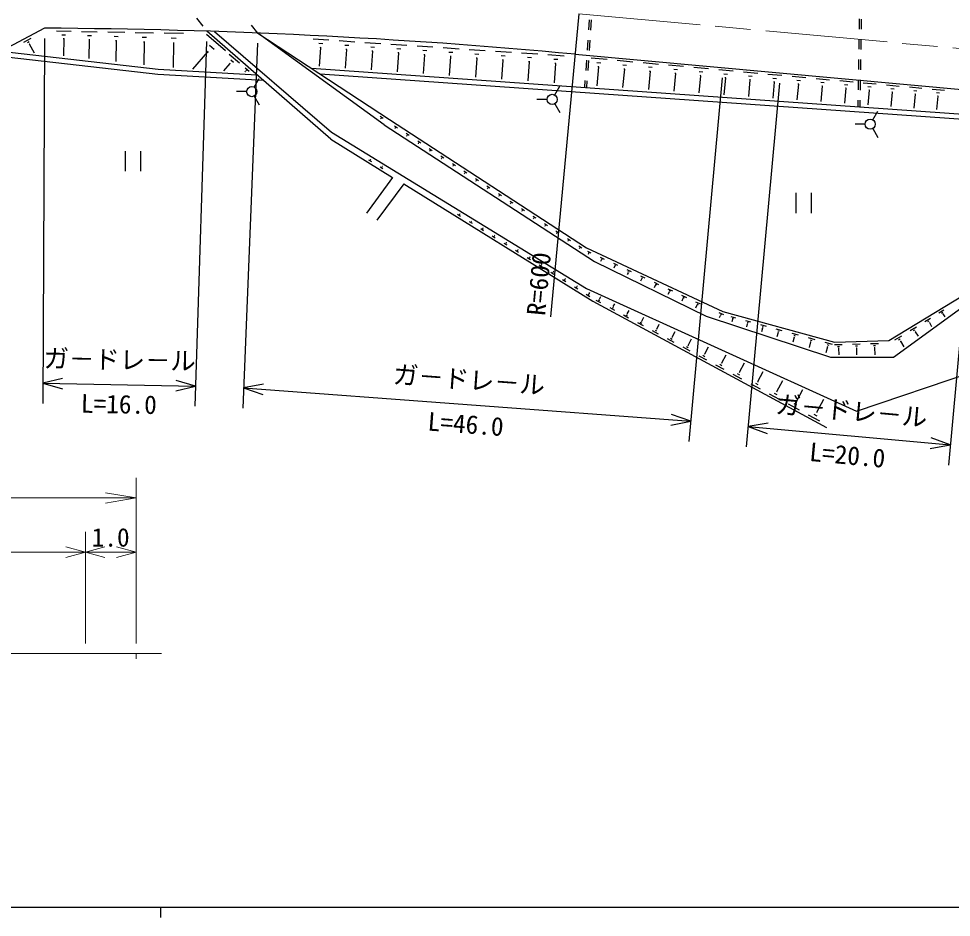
# Model space of a CAD drawing. Units: millimetres, scale not verified. Extents: x 40000 to 680000, y 20000 to 380000.
# Drawn here: x 154022 to 245960, y 204000 to 292606 of the extents above; entities that cross this region are included whole.
import ezdxf
from ezdxf.enums import TextEntityAlignment as Align

# ---------------------------------------------------------------- set-up
doc = ezdxf.new("R2010")
doc.units = ezdxf.units.MM
doc.header["$LTSCALE"] = 1000
doc.linetypes.add('CHAIN', pattern=[18.5, 12, -1.5, 3.5, -1.5])
for name, color, linetype, lineweight in [('M-BGD', 7, 'Continuous', 25), ('M-BMK', 2, 'CHAIN', 13), ('M-STR-HTXT', 7, 'Continuous', 13), ('M-STR-STRC', 7, 'Continuous', 25), ('M-TTL-BAND', 7, 'Continuous', 25)]:
    doc.layers.add(name, color=color, linetype=linetype, lineweight=lineweight)
doc.styles.add('@ＭＳ ゴシック', font='')
doc.styles.add('ＭＳ ゴシック', font='')
doc.styles.get('@ＭＳ ゴシック').set_extended_font_data('@MS Gothic')
doc.styles.get('ＭＳ ゴシック').set_extended_font_data('MS Gothic')

# ---------------------------------------------------------------- blocks, each defined once
blk = doc.blocks.new('open_arrow')
at = {"color": 0, "linetype": 'Continuous', "lineweight": -2}
blk.add_lwpolyline([(7.5, 1.25), (0, 0), (7.5, -1.25)], dxfattribs=at)

msp = doc.modelspace()

# ---------------------------------------------------------------- linework, layer by layer
at = {"layer": 'M-BGD'}
for p, q in [((171567, 292643), (172190, 291860)), ((209245, 293084), (206463, 263213)), ((210254, 292492), (210186, 291494)), ((210453, 292474), (210385, 291476)), ((236879, 292582), (236864, 291583)), ((237079, 292564), (237063, 291564)), ((156584, 291662), (151496, 288981)), ((177602, 291186), (176980, 291969)), ((154520, 290292), (155243, 290673)), ((157764, 291391), (159194, 291364)), ((158293, 291023), (158651, 291016)), ((158421, 290663), (158510, 290661)), ((158466, 290662), (158434, 288949)), ((160228, 291345), (161775, 291317)), ((160801, 290948), (161187, 290941)), ((160939, 290558), (161035, 290557)), ((160987, 290557), (160952, 288664)), ((162811, 291298), (164480, 291267)), ((163429, 290869), (163846, 290861)), ((165519, 291248), (167317, 291214)), ((166185, 290786), (166634, 290778)), ((168359, 291195), (170277, 291160)), ((169069, 290703), (169549, 290694)), ((172533, 291078), (174396, 289452)), ((184782, 280716), (172581, 291367)), ((173334, 291343), (184870, 281419)), ((177602, 291186), (190578, 282674)), ((190067, 282140), (177602, 291186)), ((184609, 290469), (183053, 290572)), ((236848, 290583), (236833, 289583)), ((237048, 290564), (237032, 289565)), ((154886, 290254), (155067, 290349)), ((155049, 290109), (155094, 290133)), ((155072, 290121), (155539, 289234)), ((163578, 290449), (163682, 290447)), ((163630, 290448), (163592, 288365)), ((166345, 290333), (166458, 290331)), ((166401, 290332), (166359, 288051)), ((169240, 290220), (169360, 290218)), ((169300, 290219), (169256, 287803)), ((172825, 290002), (173291, 289596)), ((184000, 290119), (183611, 290144)), ((183779, 289743), (183657, 287911)), ((183828, 289739), (183730, 289746)), ((187166, 290298), (185605, 290402)), ((186555, 289947), (186164, 289973)), ((189727, 290127), (188162, 290232)), ((189114, 289775), (188723, 289801)), ((192293, 289956), (190724, 290061)), ((191679, 289603), (191286, 289629)), ((194864, 289785), (193290, 289890)), ((197440, 289613), (195860, 289718)), ((210118, 290497), (210050, 289499)), ((210317, 290478), (210249, 289481)), ((151496, 288981), (167736, 287142)), ((152282, 289395), (167779, 287640)), ((172652, 289334), (171171, 287638)), ((172594, 289384), (172710, 289283)), ((174789, 289109), (175778, 288245)), ((186333, 289570), (186211, 287731)), ((186382, 289567), (186285, 289573)), ((188892, 289397), (188769, 287551)), ((188941, 289394), (188844, 289400)), ((191456, 289224), (191333, 287371)), ((191505, 289220), (191407, 289227)), ((194247, 289431), (193854, 289457)), ((194024, 289050), (193900, 287190)), ((194074, 289047), (193975, 289053)), ((196821, 289258), (196426, 289284)), ((196597, 288876), (196473, 287009)), ((196647, 288873), (196548, 288880)), ((200020, 289441), (198436, 289547)), ((199399, 289085), (199003, 289111)), ((199175, 288702), (199050, 286828)), ((199224, 288699), (199125, 288705)), ((202604, 289269), (201016, 289375)), ((201982, 288911), (201585, 288938)), ((205194, 289096), (203601, 289202)), ((204570, 288738), (204172, 288764)), ((207788, 288923), (206190, 289030)), ((208878, 289101), (309312, 279916)), ((212025, 288562), (210462, 288705)), ((174851, 288182), (174219, 287458)), ((174821, 288209), (174882, 288155)), ((174944, 288537), (175191, 288322)), ((201757, 288528), (201632, 286647)), ((201807, 288524), (201708, 288531)), ((204344, 288353), (204218, 286465)), ((204394, 288349), (204294, 288356)), ((207162, 288564), (206763, 288590)), ((206936, 288178), (206809, 286283)), ((206986, 288174), (206886, 288181)), ((209982, 288501), (209914, 287503)), ((210181, 288483), (210113, 287485)), ((211172, 287852), (211001, 285988)), ((211403, 288225), (211012, 288261)), ((211221, 287847), (211123, 287856)), ((214566, 288330), (213029, 288470)), ((213955, 287998), (213570, 288033)), ((217080, 288100), (215570, 288238)), ((216479, 287774), (216102, 287808)), ((219568, 287872), (218084, 288008)), ((222030, 287647), (220572, 287780)), ((236817, 288583), (236801, 287583)), ((237017, 288565), (237001, 287565)), ((167736, 287142), (178125, 286528)), ((167779, 287640), (177510, 287065)), ((176365, 287390), (176315, 287334)), ((176340, 287754), (176729, 287415)), ((176353, 287401), (176377, 287379)), ((176401, 287530), (176498, 287445)), ((182897, 287713), (259542, 282324)), ((183752, 287152), (259271, 281842)), ((213727, 287632), (213561, 285808)), ((213775, 287627), (213679, 287636)), ((216256, 287414), (216093, 285630)), ((216303, 287409), (216209, 287418)), ((218758, 287198), (218599, 285454)), ((218978, 287552), (218607, 287586)), ((218805, 287194), (218712, 287202)), ((221235, 286984), (221079, 285279)), ((221450, 287332), (221086, 287366)), ((221280, 286980), (221189, 286989)), ((224467, 287424), (223034, 287555)), ((223897, 287115), (223538, 287148)), ((226878, 287204), (225470, 287333)), ((226318, 286900), (225966, 286932)), ((229263, 286986), (227881, 287112)), ((231624, 286770), (230266, 286894)), ((177245, 285841), (177745, 286707)), ((206865, 285078), (207365, 285944)), ((209846, 286506), (209799, 285822)), ((210045, 286488), (209999, 285808)), ((223374, 286771), (220095, 250916)), ((223685, 286773), (223532, 285107)), ((223730, 286769), (223640, 286777)), ((226110, 286564), (225961, 284936)), ((226154, 286560), (226066, 286568)), ((228509, 286358), (228363, 284767)), ((228713, 286687), (228368, 286719)), ((228552, 286354), (228466, 286361)), ((230883, 286153), (230741, 284600)), ((231084, 286477), (230745, 286508)), ((230926, 286149), (230841, 286157)), ((233960, 286556), (232627, 286678)), ((233233, 285950), (233094, 284434)), ((233430, 286268), (233097, 286299)), ((233274, 285947), (233191, 285954)), ((236272, 286345), (234963, 286464)), ((235751, 286062), (235424, 286092)), ((236786, 286583), (236770, 285583)), ((236986, 286565), (236970, 285565)), ((238560, 286135), (237275, 286253)), ((240823, 285928), (239562, 286044)), ((176495, 285408), (175495, 285408)), ((235558, 285750), (235422, 284271)), ((235599, 285746), (235517, 285754)), ((237858, 285552), (237726, 284109)), ((238048, 285858), (237727, 285888)), ((237898, 285548), (237818, 285555)), ((240321, 285656), (240006, 285685)), ((240135, 285356), (240006, 283948)), ((240174, 285352), (240096, 285359)), ((243063, 285724), (241826, 285837)), ((242571, 285457), (242261, 285485)), ((242388, 285161), (242262, 283790)), ((242426, 285158), (242349, 285165)), ((245280, 285521), (244065, 285632)), ((244797, 285259), (244493, 285287)), ((177245, 284975), (177745, 284109)), ((206115, 284645), (205115, 284645)), ((206865, 284212), (207365, 283346)), ((236755, 284583), (236745, 283927)), ((236955, 284565), (236945, 283913)), ((244617, 284969), (244495, 283633)), ((244655, 284966), (244579, 284973)), ((238213, 282628), (238713, 283494)), ((189651, 282984), (189938, 282795)), ((189700, 282745), (189687, 282725)), ((189691, 282751), (189709, 282740)), ((189711, 282841), (189783, 282794)), ((190578, 282674), (210000, 270000)), ((184870, 281419), (210012, 266015)), ((190067, 282140), (210800, 268650)), ((191077, 282050), (191381, 281852)), ((191130, 281799), (191106, 281763)), ((191120, 281806), (191139, 281793)), ((191141, 281900), (191217, 281851)), ((237463, 282195), (236463, 282195)), ((238213, 281762), (238713, 280896)), ((184782, 280716), (190867, 276948)), ((192218, 281306), (192521, 281108)), ((192271, 281055), (192247, 281020)), ((192261, 281062), (192280, 281049)), ((192282, 281156), (192358, 281106)), ((193358, 280562), (193660, 280364)), ((193422, 280412), (193498, 280363)), ((164528, 279554), (164528, 277554)), ((166028, 279554), (166028, 277554)), ((193411, 280312), (193388, 280277)), ((193401, 280318), (193420, 280306)), ((194498, 279818), (194799, 279621)), ((194550, 279569), (194528, 279536)), ((194541, 279575), (194560, 279563)), ((194562, 279669), (194637, 279620)), ((188511, 278701), (188794, 278525)), ((188661, 278706), (188732, 278662)), ((188731, 278760), (188749, 278749)), ((188740, 278755), (188740, 278755)), ((195637, 279075), (195937, 278879)), ((195689, 278826), (195668, 278794)), ((195679, 278832), (195698, 278820)), ((195700, 278926), (195775, 278877)), ((189645, 277999), (189930, 277822)), ((189796, 278004), (189868, 277959)), ((189867, 278059), (189885, 278048)), ((189876, 278053), (189879, 278057)), ((196775, 278332), (197075, 278136)), ((196827, 278084), (196807, 278053)), ((196817, 278090), (196836, 278078)), ((196838, 278184), (196913, 278135)), ((190867, 276948), (188296, 273415)), ((197912, 277590), (198211, 277395)), ((197964, 277343), (197944, 277313)), ((197955, 277349), (197973, 277337)), ((197975, 277442), (198050, 277393)), ((199048, 276848), (199347, 276654)), ((191986, 276320), (189316, 272747)), ((191986, 276320), (210612, 264739)), ((199100, 276602), (199082, 276573)), ((199091, 276608), (199110, 276596)), ((199112, 276701), (199186, 276652)), ((200184, 276107), (200482, 275913)), ((200236, 275861), (200218, 275834)), ((200226, 275867), (200245, 275855)), ((200247, 275960), (200322, 275911)), ((201319, 275367), (201616, 275173)), ((201371, 275121), (201353, 275095)), ((201361, 275127), (201380, 275115)), ((201382, 275220), (201456, 275171)), ((230636, 275416), (230636, 273416)), ((232136, 275416), (232136, 273416)), ((202453, 274626), (202749, 274433)), ((202505, 274382), (202488, 274357)), ((202495, 274388), (202514, 274376)), ((202516, 274480), (202590, 274432)), ((197295, 273313), (197579, 273136)), ((197446, 273318), (197517, 273274)), ((197517, 273373), (197534, 273362)), ((197525, 273367), (197528, 273371)), ((203587, 273887), (203882, 273694)), ((203638, 273643), (203622, 273619)), ((203629, 273649), (203647, 273637)), ((203649, 273741), (203723, 273692)), ((204719, 273148), (205014, 272955)), ((198429, 272608), (198717, 272429)), ((198582, 272613), (198654, 272568)), ((198654, 272668), (198672, 272657)), ((198663, 272663), (198669, 272672)), ((204770, 272904), (204755, 272881)), ((204761, 272910), (204780, 272898)), ((204782, 273002), (204855, 272954)), ((205851, 272409), (206145, 272217)), ((205902, 272166), (205888, 272145)), ((205893, 272172), (205911, 272160)), ((205913, 272264), (205987, 272216)), ((199567, 271900), (199859, 271719)), ((199722, 271905), (199795, 271860)), ((199795, 271961), (199813, 271950)), ((199804, 271956), (199813, 271970)), ((200940, 271252), (200958, 271241)), ((200949, 271246), (200962, 271267)), ((206982, 271671), (207275, 271480)), ((207033, 271429), (207020, 271408)), ((207024, 271435), (207042, 271423)), ((207044, 271526), (207118, 271478)), ((200709, 271190), (201005, 271007)), ((200866, 271195), (200940, 271149)), ((201855, 270478), (202154, 270292)), ((202014, 270483), (202089, 270437)), ((202088, 270541), (202107, 270529)), ((202098, 270535), (202114, 270561)), ((208113, 270933), (208405, 270743)), ((208163, 270692), (208151, 270672)), ((208154, 270698), (208172, 270686)), ((208174, 270789), (208248, 270741)), ((203004, 269764), (203307, 269575)), ((203165, 269769), (203241, 269722)), ((203241, 269827), (203260, 269815)), ((203250, 269821), (203270, 269852)), ((209242, 270196), (209534, 270006)), ((209293, 269955), (209281, 269937)), ((209284, 269961), (209302, 269949)), ((209304, 270052), (209377, 270004)), ((210000, 270000), (223437, 263722)), ((210094, 269680), (210426, 269525)), ((210183, 269437), (210151, 269368)), ((210172, 269441), (210193, 269432)), ((210180, 269539), (210263, 269500)), ((204157, 269047), (204464, 268856)), ((204320, 269052), (204397, 269004)), ((204397, 269111), (204416, 269099)), ((204406, 269105), (204429, 269142)), ((210800, 268650), (221799, 263285)), ((211344, 269096), (211747, 268908)), ((211451, 268801), (211379, 268646)), ((211439, 268807), (211464, 268795)), ((211448, 268925), (211549, 268878)), ((212654, 268484), (213068, 268291)), ((205314, 268328), (205625, 268134)), ((205479, 268333), (205557, 268284)), ((205556, 268392), (205576, 268380)), ((205566, 268386), (205593, 268429)), ((206475, 267606), (206789, 267410)), ((206642, 267611), (206720, 267562)), ((206720, 267672), (206740, 267659)), ((206730, 267666), (206760, 267714)), ((212765, 268180), (212685, 268009)), ((212752, 268186), (212778, 268174)), ((212761, 268308), (212865, 268260)), ((213976, 267866), (214401, 267668)), ((214089, 267555), (214001, 267367)), ((214076, 267561), (214102, 267549)), ((214086, 267686), (214192, 267636)), ((207639, 266882), (207958, 266684)), ((207808, 266887), (207888, 266838)), ((207887, 266948), (207907, 266936)), ((207897, 266942), (207931, 266996)), ((215309, 267244), (215745, 267040)), ((215425, 266924), (215329, 266719)), ((215411, 266930), (215438, 266917)), ((215421, 267058), (215530, 267007)), ((239805, 260867), (249946, 267069)), ((240272, 259222), (250965, 267041)), ((208807, 266156), (209130, 265955)), ((208978, 266161), (209059, 266111)), ((209059, 266223), (209079, 266210)), ((209069, 266217), (209106, 266277)), ((210012, 266015), (236606, 253904)), ((216653, 266616), (217100, 266407)), ((216772, 266288), (216668, 266066)), ((216758, 266294), (216786, 266281)), ((216768, 266426), (216880, 266373)), ((218008, 265983), (218466, 265768)), ((218126, 265788), (218241, 265734)), ((209979, 265427), (210320, 265215)), ((210160, 265433), (210245, 265380)), ((210245, 265498), (210266, 265485)), ((210256, 265492), (210323, 265600)), ((210922, 264856), (211376, 264611)), ((211154, 264878), (211267, 264817)), ((211258, 264969), (211286, 264953)), ((211272, 264961), (211411, 265219)), ((218130, 265646), (218018, 265407)), ((218116, 265653), (218144, 265639)), ((219374, 265344), (219845, 265125)), ((219500, 264999), (219380, 264743)), ((219485, 265006), (219514, 264992)), ((219496, 265144), (219613, 265089)), ((210612, 264739), (233655, 252296)), ((212287, 264119), (212742, 263873)), ((212519, 264141), (212633, 264079)), ((212623, 264231), (212651, 264216)), ((212637, 264224), (212776, 264482)), ((220752, 264700), (221234, 264475)), ((220881, 264347), (220753, 264073)), ((220866, 264354), (220896, 264340)), ((220877, 264495), (220997, 264439)), ((244740, 263592), (245228, 263890)), ((213629, 263394), (214130, 263124)), ((213885, 263418), (214010, 263350)), ((213999, 263518), (214031, 263501)), ((214015, 263509), (214192, 263837)), ((215440, 262770), (215656, 263170)), ((221799, 263285), (234063, 259222)), ((223048, 263628), (223489, 263422)), ((223166, 263304), (223080, 263122)), ((223152, 263311), (223179, 263298)), ((223162, 263440), (223272, 263389)), ((223437, 263722), (234440, 260719)), ((224218, 263250), (224690, 263121)), ((224389, 262949), (224324, 262711)), ((224363, 263083), (224481, 263051)), ((224375, 262953), (224404, 262945)), ((243353, 262744), (243898, 263077)), ((244997, 263582), (245119, 263656)), ((245118, 263488), (245148, 263506)), ((245133, 263497), (245307, 263212)), ((215018, 262644), (215566, 262348)), ((215298, 262670), (215435, 262596)), ((215423, 262779), (215457, 262761)), ((216915, 262005), (217171, 262480)), ((225661, 262856), (226171, 262717)), ((225846, 262531), (225765, 262234)), ((225817, 262676), (225945, 262641)), ((225830, 262535), (225862, 262527)), ((227143, 262451), (227693, 262301)), ((227343, 262101), (227245, 261744)), ((227312, 262258), (227449, 262220)), ((227326, 262106), (227360, 262097)), ((228665, 262036), (229256, 261875)), ((241908, 261860), (242513, 262229)), ((243641, 262732), (243777, 262816)), ((243775, 262627), (243809, 262648)), ((243792, 262638), (244018, 262270)), ((216455, 261868), (217052, 261546)), ((216760, 261896), (216909, 261816)), ((216896, 262015), (216933, 261995)), ((218420, 261225), (218460, 261203)), ((218440, 261214), (218739, 261767)), ((228880, 261660), (228765, 261240)), ((228846, 261828), (228994, 261787)), ((228861, 261665), (228898, 261655)), ((230228, 261609), (230861, 261437)), ((230458, 261207), (230326, 260723)), ((230422, 261386), (230581, 261343)), ((230438, 261212), (230478, 261201)), ((231834, 261171), (232510, 260987)), ((240402, 260939), (241069, 261346)), ((242227, 261847), (242379, 261940)), ((242377, 261731), (242414, 261754)), ((242395, 261742), (242674, 261287)), ((217942, 261065), (218589, 260716)), ((218272, 261096), (218434, 261008)), ((219480, 260235), (220179, 259857)), ((219837, 260268), (220011, 260173)), ((219997, 260407), (220040, 260384)), ((220018, 260395), (220360, 261028)), ((221651, 259549), (222038, 260264)), ((232080, 260741), (231930, 260192)), ((232041, 260933), (232210, 260887)), ((232059, 260747), (232101, 260735)), ((233483, 260721), (234203, 260524)), ((233745, 260263), (233577, 259646)), ((233704, 260467), (233884, 260418)), ((233722, 260269), (233767, 260257)), ((234440, 260719), (239805, 260867)), ((234452, 260469), (235200, 260490)), ((234738, 260290), (234925, 260295)), ((236205, 260517), (236978, 260539)), ((236500, 260332), (236693, 260338)), ((237983, 260566), (238780, 260588)), ((238287, 260375), (238486, 260381)), ((240754, 260925), (240921, 261027)), ((240919, 260796), (240960, 260822)), ((240940, 260809), (241273, 260263)), ((221071, 259375), (221824, 258968)), ((221455, 259411), (221644, 259309)), ((221628, 259561), (221675, 259536)), ((223340, 258673), (223773, 259474)), ((234813, 260105), (234860, 260106)), ((234836, 260105), (234854, 259472)), ((236578, 260141), (236626, 260142)), ((236602, 260142), (236620, 259472)), ((238367, 260178), (238417, 260180)), ((238392, 260179), (238411, 259472)), ((222717, 258486), (223526, 258049)), ((223130, 258525), (223332, 258416)), ((223315, 258686), (223366, 258659)), ((225088, 257766), (225569, 258656)), ((234063, 259222), (240272, 259222)), ((236606, 253904), (251526, 258942)), ((224420, 257567), (225287, 257098)), ((224862, 257608), (225079, 257491)), ((225061, 257781), (225115, 257752)), ((226896, 256828), (227426, 257811)), ((226182, 256615), (227109, 256115)), ((226655, 256659), (226886, 256534)), ((226867, 256844), (226925, 256813)), ((228766, 255858), (229348, 256936)), ((228004, 255631), (228993, 255097)), ((228509, 255678), (228756, 255544)), ((228735, 255875), (228797, 255842)), ((230701, 254855), (231336, 256030)), ((230668, 254873), (230734, 254837)), ((232703, 253817), (233392, 255094)), ((229890, 254613), (230943, 254044)), ((230427, 254663), (230690, 254521)), ((232668, 253835), (232738, 253798)), ((231841, 253559), (232960, 252955)), ((232412, 253612), (232692, 253461))]:
    msp.add_line(p, q, dxfattribs=at)
for centre in [(176995, 285408), (206615, 284645), (237963, 282195)]:
    msp.add_circle(centre, 500, dxfattribs=at)
msp.add_arc((153602, -304330), 596000, 84.6785, 89.71331, dxfattribs=at)
at = {"layer": 'M-BMK'}
msp.add_line((209245, 293084), (264266, 288052), dxfattribs=at)
msp.add_arc((153602, -304330), 600000, 88.95214, 96.23348, dxfattribs=at)
at = {"layer": 'M-STR-HTXT'}
for p, q in [((165596, 231000), (165596, 247346)), ((108096, 245346), (165596, 245346)), ((160596, 231000), (160596, 242000)), ((130596, 240000), (160596, 240000)), ((160596, 240000), (158665, 240518)), ((158665, 239482), (160596, 240000)), ((162528, 240518), (160596, 240000)), ((160596, 240000), (165596, 240000)), ((160596, 240000), (162528, 239482)), ((165596, 240000), (163665, 240518)), ((163665, 239482), (165596, 240000)), ((130596, 230000), (160596, 230000)), ((160596, 230000), (165596, 230000)), ((165596, 230000), (168096, 230000)), ((165596, 230000), (165596, 229500))]:
    msp.add_line(p, q, dxfattribs=at)
at = {"layer": 'M-STR-STRC'}
for p, q in [((156579, 290662), (156399, 254660)), ((172550, 290368), (171403, 254383)), ((177562, 290187), (176112, 254194)), ((229028, 286254), (225749, 250404)), ((248945, 284433), (245666, 248582)), ((158350, 257142), (156409, 256660)), ((156409, 256660), (171467, 256382)), ((156409, 256660), (158331, 256106)), ((171467, 256382), (169545, 256935)), ((178157, 256565), (176192, 256193)), ((169526, 255900), (171467, 256382)), ((176192, 256193), (220277, 252907)), ((176192, 256193), (178080, 255533)), ((218312, 252535), (220277, 252907)), ((220277, 252907), (218389, 253567)), ((227902, 252735), (225931, 252395)), ((225931, 252395), (245848, 250574)), ((225931, 252395), (227808, 251704)), ((245848, 250574), (243972, 251265)), ((243877, 250234), (245848, 250574))]:
    msp.add_line(p, q, dxfattribs=at)
at = {"layer": 'M-TTL-BAND'}
for p, q in [((40000, 205000), (579000, 205000)), ((168000, 205000), (168000, 204000))]:
    msp.add_line(p, q, dxfattribs=at)

# ---------------------------------------------------------------- block references
at = {"layer": 'M-STR-HTXT', "xscale": 400, "yscale": 400, "rotation": 180}
msp.add_blockref('open_arrow', (165596, 245346), dxfattribs=at)

# ---------------------------------------------------------------- texts
at = {"layer": 'M-BGD', "style": 'ＭＳ ゴシック'}
msp.add_text('R=600', height=1833, rotation=84.679, dxfattribs=at).set_placement((206463, 263213), align=Align.BOTTOM_LEFT)
at = {"layer": 'M-STR-HTXT', "style": 'ＭＳ ゴシック'}
msp.add_text('1.0', height=1833, dxfattribs=at).set_placement((161221, 240000), align=Align.BOTTOM_LEFT)
at = {"layer": 'M-STR-STRC', "style": 'ＭＳ ゴシック'}
for rotation, p in [(358.944, (163956, 257521)), (355.738, (198309, 255547)), (354.775, (235981, 252480))]:
    msp.add_text('ガ－ドレ－ル', height=1833, rotation=rotation, dxfattribs=at).set_placement(p, align=Align.BOTTOM_CENTER)
at = {"layer": 'M-STR-STRC', "style": '@ＭＳ ゴシック'}
for s, rotation, p in [('L=16.0', 358.944, (163919, 255521)), ('L=46.0', 355.738, (198160, 253553)), ('L=20.0', 354.775, (235799, 250489))]:
    msp.add_text(s, height=1833, rotation=rotation, dxfattribs=at).set_placement(p, align=Align.TOP_CENTER)

doc.saveas('drawing.dxf')
